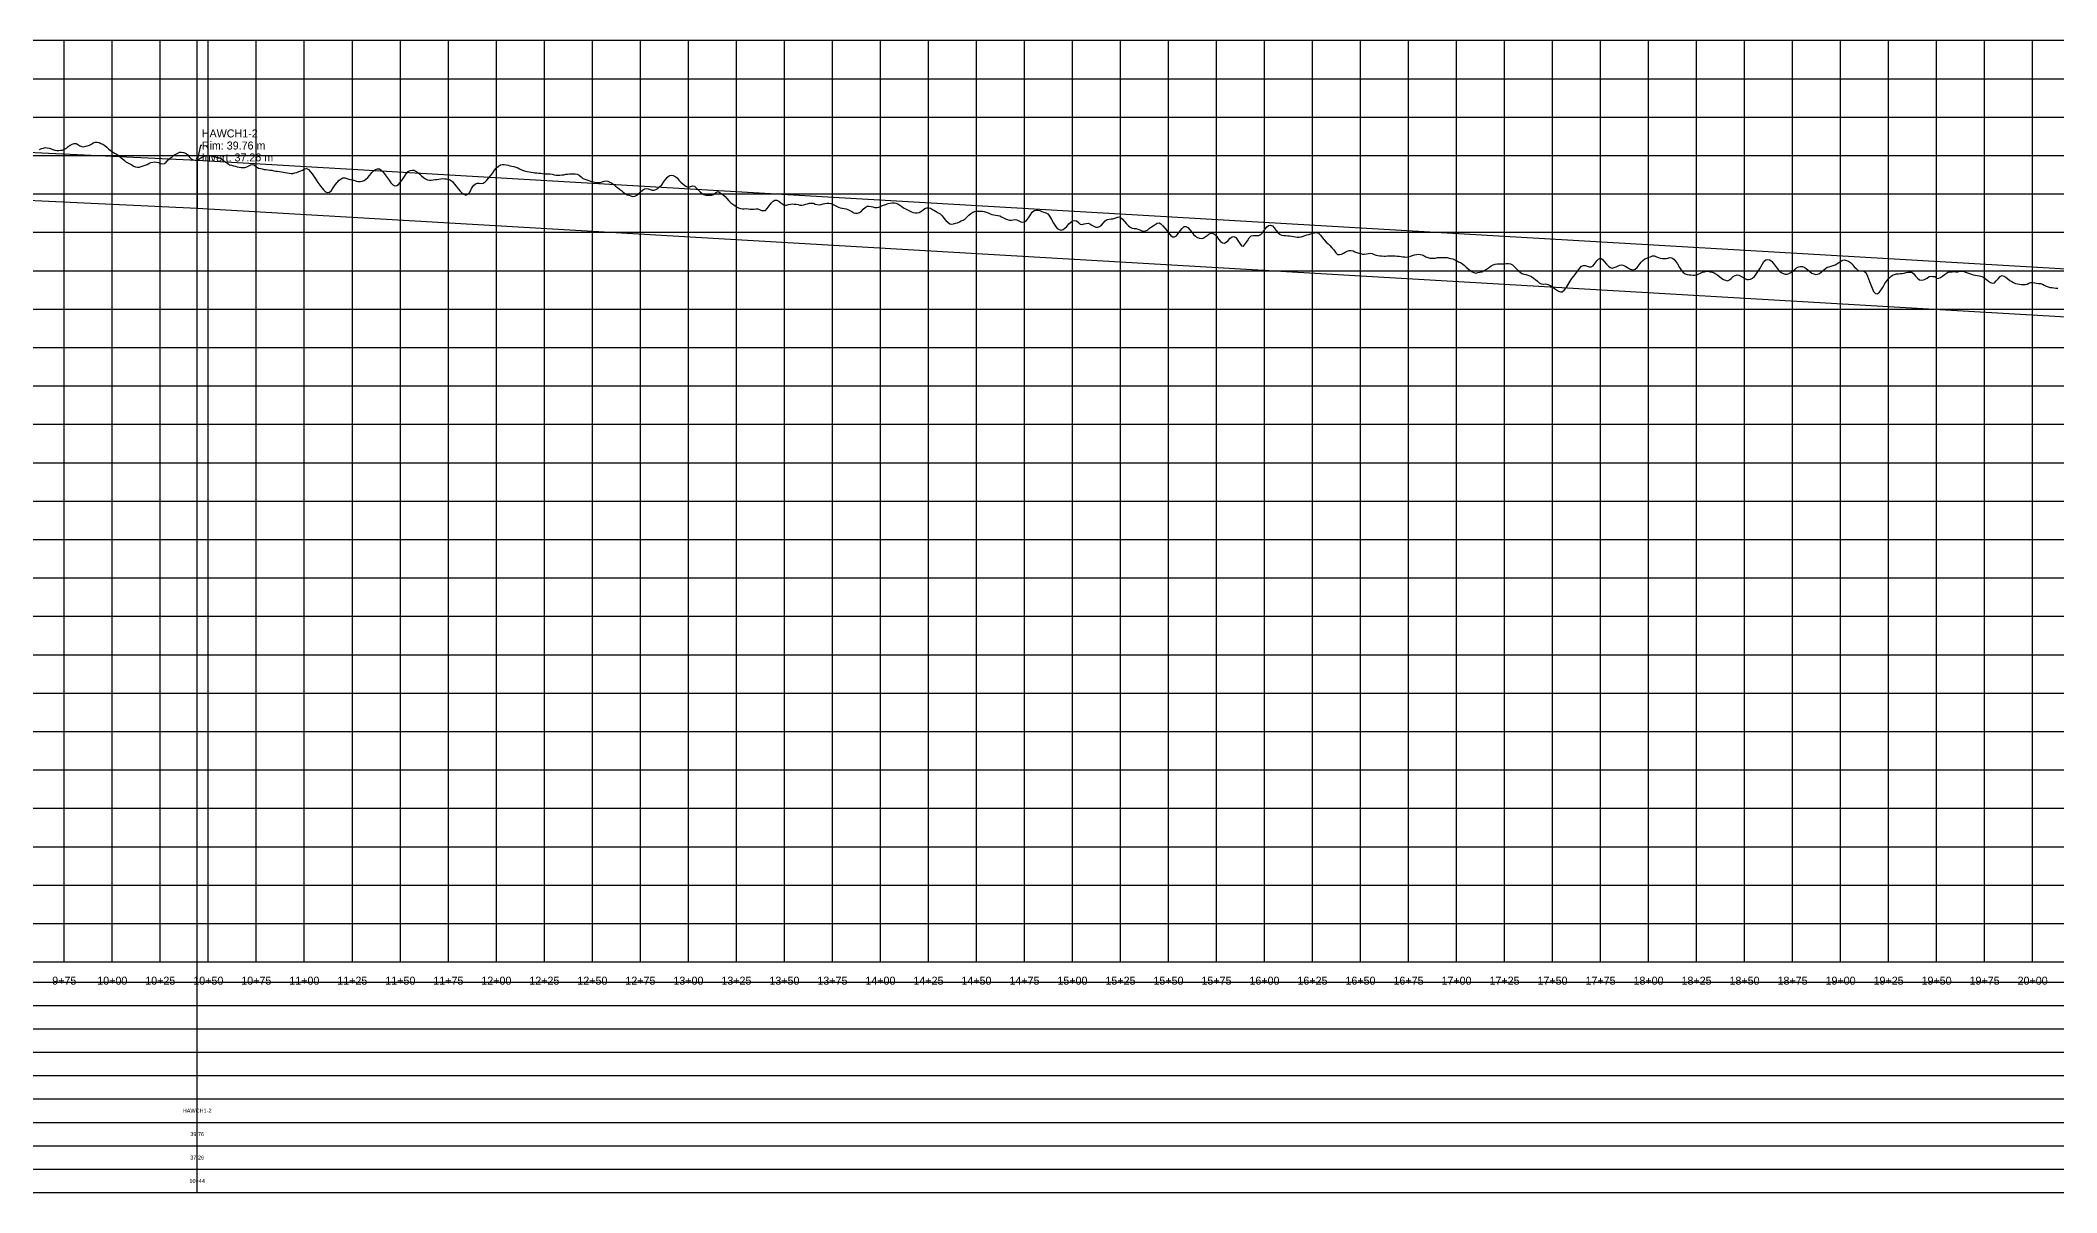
# Model space of a CAD drawing. Extents: x -64 to 8243, y -140 to 463.
# Drawn here: x 963 to 2013, y -140 to 460 of the extents above; entities that cross this region are included whole.
import ezdxf
from ezdxf.enums import TextEntityAlignment as Align

# ---------------------------------------------------------------- set-up
doc = ezdxf.new("R2010")
doc.units = 0
for name, color, linetype in [('Annotation', 7, 'Continuous'), ('Annotation_Table', 254, 'Continuous'), ('Crown', 7, 'Continuous'), ('Grid', 254, 'Continuous'), ('Grid_Text', 7, 'Continuous'), ('Ground_Elevation', 3, 'Continuous'), ('Hydraulic_Grade', 5, 'Continuous'), ('Invert', 7, 'Continuous'), ('Structure', 7, 'Continuous')]:
    doc.layers.add(name, color=color, linetype=linetype)

msp = doc.modelspace()

# ---------------------------------------------------------------- linework, layer by layer
at = {"layer": 'Annotation', "color": 0}
msp.add_lwpolyline([(1046.6, 405.2), (1045.9, 405.2), (1044.2, 397.6)], dxfattribs=at)
msp.add_lwpolyline([(1044.2, 397.6), (1044, 398.6), (1044.8, 398.4)], close=True, dxfattribs=at)
at = {"layer": 'Annotation_Table', "color": 254}
for points in [[(1044.2, -140.2), (1044.2, 460)], [(-25, -30.5), (8225, -30.5)], [(-25, -42.7), (8225, -42.7)], [(-25, -54.9), (8225, -54.9)], [(-25, -67.1), (8225, -67.1)], [(-25, -79.2), (8225, -79.2)], [(-25, -91.4), (8225, -91.4)], [(-25, -103.6), (8225, -103.6)], [(-25, -115.8), (8225, -115.8)], [(-25, -128), (8225, -128)], [(-25, -140.2), (8225, -140.2)]]:
    msp.add_lwpolyline(points, dxfattribs=at)
at = {"layer": 'Crown', "color": 0}
for points in [[(0, 446.8), (1044.2, 397.6)], [(1044.2, 397.6), (1044.2, 397.6)], [(1044.2, 397.6), (3134.1, 276.1)]]:
    msp.add_lwpolyline(points, dxfattribs=at)
at = {"layer": 'Grid', "color": 254}
for points in [[(-25, 460), (8225, 460)], [(975, -20), (975, 460)], [(1000, -20), (1000, 460)], [(1025, -20), (1025, 460)], [(1050, -20), (1050, 460)], [(1075, -20), (1075, 460)], [(1100, -20), (1100, 460)], [(1125, -20), (1125, 460)], [(1150, -20), (1150, 460)], [(1175, -20), (1175, 460)], [(1200, -20), (1200, 460)], [(1225, -20), (1225, 460)], [(1250, -20), (1250, 460)], [(1275, -20), (1275, 460)], [(1300, -20), (1300, 460)], [(1325, -20), (1325, 460)], [(1350, -20), (1350, 460)], [(1375, -20), (1375, 460)], [(1400, -20), (1400, 460)], [(1425, -20), (1425, 460)], [(1450, -20), (1450, 460)], [(1475, -20), (1475, 460)], [(1500, -20), (1500, 460)], [(1525, -20), (1525, 460)], [(1550, -20), (1550, 460)], [(1575, -20), (1575, 460)], [(1600, -20), (1600, 460)], [(1625, -20), (1625, 460)], [(1650, -20), (1650, 460)], [(1675, -20), (1675, 460)], [(1700, -20), (1700, 460)], [(1725, -20), (1725, 460)], [(1750, -20), (1750, 460)], [(1775, -20), (1775, 460)], [(1800, -20), (1800, 460)], [(1825, -20), (1825, 460)], [(1850, -20), (1850, 460)], [(1875, -20), (1875, 460)], [(1900, -20), (1900, 460)], [(1925, -20), (1925, 460)], [(1950, -20), (1950, 460)], [(1975, -20), (1975, 460)], [(2000, -20), (2000, 460)], [(-25, 440), (8225, 440)], [(-25, 420), (8225, 420)], [(-25, 400), (8225, 400)], [(-25, 380), (8225, 380)], [(-25, 360), (8225, 360)], [(-25, 340), (8225, 340)], [(-25, 320), (8225, 320)], [(-25, 300), (8225, 300)], [(-25, 280), (8225, 280)], [(-25, 260), (8225, 260)], [(-25, 240), (8225, 240)], [(-25, 220), (8225, 220)], [(-25, 200), (8225, 200)], [(-25, 180), (8225, 180)], [(-25, 160), (8225, 160)], [(-25, 140), (8225, 140)], [(-25, 120), (8225, 120)], [(-25, 100), (8225, 100)], [(-25, 80), (8225, 80)], [(-25, 60), (8225, 60)], [(-25, 40), (8225, 40)], [(-25, 20), (8225, 20)], [(-25, 0), (8225, 0)], [(-25, -20), (8225, -20)]]:
    msp.add_lwpolyline(points, dxfattribs=at)
at = {"layer": 'Ground_Elevation', "color": 3}
msp.add_lwpolyline([(962.1, 403.1), (963.1, 403.6), (964.1, 403.9), (965.1, 404.1), (966.1, 404), (967.1, 403.8), (968.1, 403.5), (969.1, 403.1), (970.1, 402.8), (971.1, 402.6), (972.1, 402.6), (973.1, 402.7), (974.1, 402.8), (975.1, 403.3), (976.1, 403.9), (977.1, 404.7), (978.1, 405.4), (979.1, 405.9), (980.1, 406.2), (981.1, 406.2), (982.1, 405.7), (983.1, 405.1), (984.1, 404.7), (985.1, 404.6), (986.1, 404.8), (987.1, 405.1), (988.1, 405.4), (989.1, 405.9), (990.1, 406.6), (991.1, 406.9), (992.1, 406.9), (993.1, 406.7), (994.1, 406.3), (995.1, 405.9), (996.1, 405.3), (997.1, 404.4), (998.1, 403.5), (999.1, 402.6), (1000.1, 401.9), (1001.1, 401.3), (1002.1, 400.8), (1003.1, 400.1), (1004.1, 399.2), (1005.1, 398.4), (1006.1, 397.6), (1007.1, 396.7), (1008.1, 396.2), (1009.1, 395.6), (1010.1, 395.1), (1011.1, 394.5), (1012.1, 394.1), (1013.1, 393.9), (1014.1, 393.9), (1015.1, 394.3), (1016.1, 394.7), (1017.1, 395), (1018.1, 395.4), (1019.1, 395.9), (1020.1, 396.3), (1021.1, 396.6), (1022.1, 396.7), (1023.1, 396.6), (1024.1, 396.3), (1025.1, 395.9), (1026.1, 395.7), (1027.1, 395.9), (1028.1, 396.6), (1029.1, 397.7), (1030.1, 398.6), (1031.1, 399.4), (1032.1, 400.1), (1033.1, 400.7), (1034.1, 401.3), (1035.1, 401.7), (1036.1, 401.8), (1037.1, 401.6), (1038.1, 401.3), (1039.1, 400.5), (1040.1, 399.3), (1041.1, 398.2), (1042.1, 397.7), (1043.1, 397.5), (1044.1, 397.6), (1045.1, 398.1), (1046.1, 398.8), (1047.1, 399.4), (1048.1, 399.8), (1049.1, 400), (1050.1, 400), (1051.1, 399.8), (1052.1, 399.6), (1053.1, 399.4), (1054.1, 399.1), (1055.1, 398.9), (1056.1, 398.7), (1057.1, 398.1), (1058.1, 397.3), (1059.1, 396.6), (1060.1, 395.8), (1061.1, 395.2), (1062.1, 395), (1063.1, 394.7), (1064.1, 394.4), (1065.1, 394.1), (1066.1, 393.9), (1067.1, 393.7), (1068.1, 393.7), (1069.1, 393.8), (1070.1, 394.1), (1071.1, 394.7), (1072.1, 395.2), (1073.1, 395.4), (1074.1, 394.9), (1075.1, 394.1), (1076.1, 393.4), (1077.1, 393.2), (1078.1, 393), (1079.1, 392.8), (1080.1, 392.7), (1081.1, 392.5), (1082.1, 392.4), (1083.1, 392.3), (1084.1, 392.1), (1085.1, 391.9), (1086.1, 391.8), (1087.1, 391.6), (1088.1, 391.5), (1089.1, 391.3), (1090.1, 391.1), (1091.1, 391), (1092.1, 390.8), (1093.1, 390.7), (1094.1, 390.7), (1095.1, 390.9), (1096.1, 391.1), (1097.1, 391.6), (1098.1, 392), (1099.1, 392.4), (1100.1, 393.1), (1101.1, 393.2), (1102.1, 392.7), (1103.1, 391.7), (1104.1, 390.4), (1105.1, 388.9), (1106.1, 387.3), (1107.1, 385.9), (1108.1, 384.5), (1109.1, 383.1), (1110.1, 381.9), (1111.1, 381.1), (1112.1, 380.7), (1113.1, 380.9), (1114.1, 381.8), (1115.1, 383.2), (1116.1, 384.7), (1117.1, 386), (1118.1, 387.1), (1119.1, 387.9), (1120.1, 388.3), (1121.1, 388.3), (1122.1, 388), (1123.1, 387.7), (1124.1, 387.5), (1125.1, 387.3), (1126.1, 387), (1127.1, 386.7), (1128.1, 386.5), (1129.1, 386.5), (1130.1, 386.7), (1131.1, 387), (1132.1, 387.6), (1133.1, 388.5), (1134.1, 389.8), (1135.1, 391.1), (1136.1, 392.1), (1137.1, 392.8), (1138.1, 393), (1139.1, 393), (1140.1, 392.3), (1141.1, 391.3), (1142.1, 389.9), (1143.1, 388.5), (1144.1, 387.1), (1145.1, 385.7), (1146.1, 384.7), (1147.1, 384.2), (1148.1, 384.3), (1149.1, 384.9), (1150.1, 386.1), (1151.1, 387.5), (1152.1, 389.1), (1153.1, 390.5), (1154.1, 391.6), (1155.1, 392.2), (1156.1, 392.4), (1157.1, 392.3), (1158.1, 391.9), (1159.1, 391.2), (1160.1, 390.3), (1161.1, 389.4), (1162.1, 388.6), (1163.1, 387.9), (1164.1, 387.4), (1165.1, 387.2), (1166.1, 387.1), (1167.1, 387.3), (1168.1, 387.5), (1169.1, 387.5), (1170.1, 387.6), (1171.1, 387.9), (1172.1, 388), (1173.1, 387.9), (1174.1, 387.9), (1175.1, 387.7), (1176.1, 387.2), (1177.1, 386.4), (1178.1, 385.3), (1179.1, 384.1), (1180.1, 382.7), (1181.1, 381.5), (1182.1, 380.5), (1183.1, 379.8), (1184.1, 379.4), (1185.1, 379.8), (1186.1, 380.9), (1187.1, 382.8), (1188.1, 384.4), (1189.1, 385.2), (1190.1, 385.6), (1191.1, 385.6), (1192.1, 385.4), (1193.1, 385.6), (1194.1, 386.3), (1195.1, 387.2), (1196.1, 388.4), (1197.1, 389.6), (1198.1, 390.9), (1199.1, 392.3), (1200.1, 393.5), (1201.1, 394.4), (1202.1, 395.1), (1203.1, 395.3), (1204.1, 395.3), (1205.1, 395.1), (1206.1, 394.9), (1207.1, 394.6), (1208.1, 394.4), (1209.1, 394.2), (1210.1, 393.9), (1211.1, 393.5), (1212.1, 393), (1213.1, 392.5), (1214.1, 392.2), (1215.1, 391.9), (1216.1, 391.7), (1217.1, 391.5), (1218.1, 391.4), (1219.1, 391.2), (1220.1, 391), (1221.1, 390.9), (1222.1, 390.8), (1223.1, 390.8), (1224.1, 390.6), (1225.1, 390.5), (1226.1, 390.5), (1227.1, 390.4), (1228.1, 390.4), (1229.1, 390.3), (1230.1, 390), (1231.1, 389.7), (1232.1, 389.7), (1233.1, 389.7), (1234.1, 389.9), (1235.1, 390), (1236.1, 390.2), (1237.1, 390.3), (1238.1, 390.4), (1239.1, 390.5), (1240.1, 390.5), (1241.1, 390.5), (1242.1, 390.3), (1243.1, 389.8), (1244.1, 388.9), (1245.1, 388.1), (1246.1, 387.7), (1247.1, 387.3), (1248.1, 387), (1249.1, 386.7), (1250.1, 386.4), (1251.1, 386.2), (1252.1, 386), (1253.1, 386), (1254.1, 386), (1255.1, 386.3), (1256.1, 386.6), (1257.1, 386.8), (1258.1, 386.6), (1259.1, 386.1), (1260.1, 385.6), (1261.1, 384.9), (1262.1, 384.1), (1263.1, 383.3), (1264.1, 382.5), (1265.1, 381.7), (1266.1, 380.9), (1267.1, 380.2), (1268.1, 379.6), (1269.1, 379.3), (1270.1, 379), (1271.1, 378.7), (1272.1, 378.8), (1273.1, 379.4), (1274.1, 380.1), (1275.1, 381.1), (1276.1, 381.9), (1277.1, 382.6), (1278.1, 382.9), (1279.1, 382.7), (1280.1, 382.3), (1281.1, 382), (1282.1, 381.9), (1283.1, 382.3), (1284.1, 382.9), (1285.1, 383.8), (1286.1, 384.8), (1287.1, 386.1), (1288.1, 387.5), (1289.1, 388.8), (1290.1, 389.6), (1291.1, 389.8), (1292.1, 389.6), (1293.1, 389.1), (1294.1, 388.3), (1295.1, 387.2), (1296.1, 386.1), (1297.1, 385.2), (1298.1, 384.4), (1299.1, 383.8), (1300.1, 383.6), (1301.1, 383.8), (1302.1, 384.2), (1303.1, 384.1), (1304.1, 383.2), (1305.1, 382.1), (1306.1, 381), (1307.1, 380.2), (1308.1, 379.7), (1309.1, 379.4), (1310.1, 379.3), (1311.1, 379.3), (1312.1, 379.3), (1313.1, 379.7), (1314.1, 380.6), (1315.1, 381.2), (1316.1, 380.9), (1317.1, 380.3), (1318.1, 379.6), (1319.1, 378.7), (1320.1, 377.6), (1321.1, 376.4), (1322.1, 375.4), (1323.1, 374.6), (1324.1, 374), (1325.1, 373.2), (1326.1, 372.7), (1327.1, 372.4), (1328.1, 372.3), (1329.1, 372.3), (1330.1, 372.4), (1331.1, 372.3), (1332.1, 372.1), (1333.1, 372), (1334.1, 372.1), (1335.1, 372.3), (1336.1, 372.3), (1337.1, 371.8), (1338.1, 371.4), (1339.1, 371.3), (1340.1, 371.4), (1341.1, 372.4), (1342.1, 373.8), (1343.1, 375.2), (1344.1, 376.3), (1345.1, 376.7), (1346.1, 376.7), (1347.1, 376.2), (1348.1, 375.4), (1349.1, 374.6), (1350.1, 374.1), (1351.1, 374.1), (1352.1, 374.4), (1353.1, 374.6), (1354.1, 374.8), (1355.1, 374.7), (1356.1, 374.6), (1357.1, 374.4), (1358.1, 374.1), (1359.1, 374.1), (1360.1, 374.3), (1361.1, 374.6), (1362.1, 374.8), (1363.1, 375.1), (1364.1, 375.2), (1365.1, 375.1), (1366.1, 374.7), (1367.1, 374.4), (1368.1, 374.3), (1369.1, 374.5), (1370.1, 374.8), (1371.1, 375), (1372.1, 375.1), (1373.1, 375.1), (1374.1, 375), (1375.1, 374.6), (1376.1, 374.2), (1377.1, 373.7), (1378.1, 373.1), (1379.1, 372.7), (1380.1, 372.6), (1381.1, 372.4), (1382.1, 372.2), (1383.1, 371.8), (1384.1, 371.3), (1385.1, 370.8), (1386.1, 370.2), (1387.1, 369.9), (1388.1, 369.9), (1389.1, 370.3), (1390.1, 371.1), (1391.1, 372.1), (1392.1, 373), (1393.1, 373.6), (1394.1, 373.7), (1395.1, 373.5), (1396.1, 373.2), (1397.1, 372.9), (1398.1, 372.9), (1399.1, 373.1), (1400.1, 373.4), (1401.1, 373.9), (1402.1, 374.3), (1403.1, 374.7), (1404.1, 375), (1405.1, 375.2), (1406.1, 375.3), (1407.1, 375.4), (1408.1, 375.2), (1409.1, 374.9), (1410.1, 374.2), (1411.1, 373.5), (1412.1, 372.8), (1413.1, 372.2), (1414.1, 371.7), (1415.1, 371.2), (1416.1, 370.6), (1417.1, 370.3), (1418.1, 370.2), (1419.1, 370.2), (1420.1, 370.4), (1421.1, 370.9), (1422.1, 371.6), (1423.1, 372.4), (1424.1, 372.8), (1425.1, 372.8), (1426.1, 372.5), (1427.1, 371.9), (1428.1, 371.4), (1429.1, 370.8), (1430.1, 370.2), (1431.1, 369.6), (1432.1, 368.6), (1433.1, 367.4), (1434.1, 366.2), (1435.1, 365.2), (1436.1, 364.5), (1437.1, 364.2), (1438.1, 364.4), (1439.1, 364.7), (1440.1, 365), (1441.1, 365.5), (1442.1, 365.9), (1443.1, 366.4), (1444.1, 367.1), (1445.1, 368), (1446.1, 368.9), (1447.1, 369.8), (1448.1, 370.5), (1449.1, 370.9), (1450.1, 371.1), (1451.1, 371.1), (1452.1, 371), (1453.1, 371), (1454.1, 370.9), (1455.1, 370.5), (1456.1, 370.1), (1457.1, 369.7), (1458.1, 369.3), (1459.1, 369.1), (1460.1, 369), (1461.1, 368.8), (1462.1, 368.6), (1463.1, 368.1), (1464.1, 367.5), (1465.1, 367), (1466.1, 366.6), (1467.1, 366.4), (1468.1, 366.4), (1469.1, 366.5), (1470.1, 366.6), (1471.1, 366.5), (1472.1, 366), (1473.1, 365.4), (1474.1, 365.2), (1475.1, 365.5), (1476.1, 366.2), (1477.1, 367.5), (1478.1, 369.1), (1479.1, 370.5), (1480.1, 371.4), (1481.1, 371.6), (1482.1, 371.6), (1483.1, 371.3), (1484.1, 370.9), (1485.1, 370.5), (1486.1, 370.1), (1487.1, 369.6), (1488.1, 368.4), (1489.1, 366.6), (1490.1, 364.8), (1491.1, 363.2), (1492.1, 362), (1493.1, 361.4), (1494.1, 361.1), (1495.1, 361.4), (1496.1, 362.1), (1497.1, 363.1), (1498.1, 364.4), (1499.1, 365.3), (1500.1, 365.9), (1501.1, 366.1), (1502.1, 365.9), (1503.1, 365.1), (1504.1, 364.3), (1505.1, 364.1), (1506.1, 364.4), (1507.1, 364.6), (1508.1, 364.7), (1509.1, 364.4), (1510.1, 363.8), (1511.1, 363.2), (1512.1, 362.7), (1513.1, 362.6), (1514.1, 363), (1515.1, 363.8), (1516.1, 365), (1517.1, 365.9), (1518.1, 366.6), (1519.1, 366.9), (1520.1, 367), (1521.1, 367.1), (1522.1, 367.4), (1523.1, 367.8), (1524.1, 368.1), (1525.1, 367.8), (1526.1, 366.9), (1527.1, 365.7), (1528.1, 364.5), (1529.1, 363.4), (1530.1, 362.6), (1531.1, 362.1), (1532.1, 361.9), (1533.1, 362), (1534.1, 361.7), (1535.1, 361.3), (1536.1, 360.8), (1537.1, 360.6), (1538.1, 360.7), (1539.1, 361.2), (1540.1, 362.1), (1541.1, 362.8), (1542.1, 363.4), (1543.1, 364.1), (1544.1, 364.7), (1545.1, 365), (1546.1, 364.5), (1547.1, 363.4), (1548.1, 362.1), (1549.1, 360.9), (1550.1, 359.7), (1551.1, 358.5), (1552.1, 357.7), (1553.1, 357.7), (1554.1, 358.2), (1555.1, 359.4), (1556.1, 360.8), (1557.1, 362), (1558.1, 363), (1559.1, 363.1), (1560.1, 362.5), (1561.1, 361.3), (1562.1, 360.1), (1563.1, 358.9), (1564.1, 358), (1565.1, 357.3), (1566.1, 356.9), (1567.1, 356.8), (1568.1, 357), (1569.1, 357.6), (1570.1, 358.3), (1571.1, 359.1), (1572.1, 359.5), (1573.1, 359.5), (1574.1, 358.9), (1575.1, 357.8), (1576.1, 356.5), (1577.1, 355.2), (1578.1, 354.6), (1579.1, 354.4), (1580.1, 354.8), (1581.1, 355.7), (1582.1, 356.9), (1583.1, 357.6), (1584.1, 357.9), (1585.1, 357.3), (1586.1, 355.8), (1587.1, 354.2), (1588.1, 352.9), (1589.1, 352.8), (1590.1, 354.1), (1591.1, 355.6), (1592.1, 357.2), (1593.1, 358.2), (1594.1, 358.4), (1595.1, 358.4), (1596.1, 358.4), (1597.1, 358.4), (1598.1, 358.9), (1599.1, 359.9), (1600.1, 361.4), (1601.1, 362.6), (1602.1, 363.5), (1603.1, 363.7), (1604.1, 363.3), (1605.1, 362.3), (1606.1, 360.9), (1607.1, 359.7), (1608.1, 358.9), (1609.1, 358.5), (1610.1, 358.4), (1611.1, 358.3), (1612.1, 358.2), (1613.1, 358.2), (1614.1, 358), (1615.1, 357.8), (1616.1, 357.6), (1617.1, 357.5), (1618.1, 357.5), (1619.1, 357.7), (1620.1, 358), (1621.1, 358.3), (1622.1, 358.7), (1623.1, 358.9), (1624.1, 359.2), (1625.1, 359.5), (1626.1, 359.7), (1627.1, 359.9), (1628.1, 359.5), (1629.1, 358.5), (1630.1, 357.3), (1631.1, 356), (1632.1, 354.9), (1633.1, 354), (1634.1, 353.1), (1635.1, 351.9), (1636.1, 350.8), (1637.1, 349.3), (1638.1, 348.5), (1639.1, 348.4), (1640.1, 348.6), (1641.1, 349.1), (1642.1, 349.7), (1643.1, 350.2), (1644.1, 350.6), (1645.1, 350.6), (1646.1, 350.3), (1647.1, 349.9), (1648.1, 349.5), (1649.1, 349.2), (1650.1, 348.9), (1651.1, 348.7), (1652.1, 348.7), (1653.1, 348.8), (1654.1, 349), (1655.1, 349.2), (1656.1, 348.9), (1657.1, 348.4), (1658.1, 348.1), (1659.1, 347.9), (1660.1, 347.8), (1661.1, 347.7), (1662.1, 347.6), (1663.1, 347.6), (1664.1, 347.7), (1665.1, 347.7), (1666.1, 347.7), (1667.1, 347.7), (1668.1, 347.7), (1669.1, 347.6), (1670.1, 347.5), (1671.1, 347.4), (1672.1, 347.3), (1673.1, 347.2), (1674.1, 347.1), (1675.1, 347.2), (1676.1, 347.6), (1677.1, 347.9), (1678.1, 348.2), (1679.1, 348.5), (1680.1, 348.6), (1681.1, 348.5), (1682.1, 348.2), (1683.1, 347.8), (1684.1, 347.3), (1685.1, 346.9), (1686.1, 346.6), (1687.1, 346.5), (1688.1, 346.5), (1689.1, 346.6), (1690.1, 346.8), (1691.1, 346.9), (1692.1, 346.9), (1693.1, 346.8), (1694.1, 346.8), (1695.1, 346.8), (1696.1, 346.6), (1697.1, 346.4), (1698.1, 346.1), (1699.1, 345.7), (1700.1, 345.2), (1701.1, 344.7), (1702.1, 344.2), (1703.1, 343.5), (1704.1, 342.8), (1705.1, 341.9), (1706.1, 341), (1707.1, 340.1), (1708.1, 339.4), (1709.1, 339), (1710.1, 338.8), (1711.1, 339), (1712.1, 339.2), (1713.1, 339.5), (1714.1, 339.9), (1715.1, 340.5), (1716.1, 341.2), (1717.1, 341.9), (1718.1, 342.5), (1719.1, 343), (1720.1, 343.4), (1721.1, 343.5), (1722.1, 343.5), (1723.1, 343.5), (1724.1, 343.6), (1725.1, 343.6), (1726.1, 343.8), (1727.1, 343.8), (1728.1, 343.5), (1729.1, 343), (1730.1, 342.2), (1731.1, 341.2), (1732.1, 340.1), (1733.1, 339.2), (1734.1, 338.5), (1735.1, 338.2), (1736.1, 338), (1737.1, 337.7), (1738.1, 337.4), (1739.1, 336.9), (1740.1, 336.2), (1741.1, 335.4), (1742.1, 334.5), (1743.1, 333.6), (1744.1, 333.2), (1745.1, 333), (1746.1, 333.1), (1747.1, 333), (1748.1, 332.6), (1749.1, 332.1), (1750.1, 331.5), (1751.1, 330.7), (1752.1, 330), (1753.1, 329.4), (1754.1, 329), (1755.1, 329), (1756.1, 329.8), (1757.1, 331), (1758.1, 332.9), (1759.1, 334.5), (1760.1, 335.9), (1761.1, 337.2), (1762.1, 338.5), (1763.1, 339.9), (1764.1, 341.2), (1765.1, 342.3), (1766.1, 342.7), (1767.1, 342.8), (1768.1, 342.4), (1769.1, 342.1), (1770.1, 342), (1771.1, 342.5), (1772.1, 343.7), (1773.1, 345.1), (1774.1, 346.2), (1775.1, 346.5), (1776.1, 345.9), (1777.1, 344.7), (1778.1, 343.4), (1779.1, 342.3), (1780.1, 341.6), (1781.1, 341.4), (1782.1, 341.6), (1783.1, 342.1), (1784.1, 342.6), (1785.1, 342.9), (1786.1, 343), (1787.1, 342.8), (1788.1, 342.2), (1789.1, 341.6), (1790.1, 341), (1791.1, 340.6), (1792.1, 340.5), (1793.1, 340.8), (1794.1, 341.6), (1795.1, 343), (1796.1, 344.4), (1797.1, 345.4), (1798.1, 346.1), (1799.1, 346.6), (1800.1, 347), (1801.1, 347.3), (1802.1, 347.7), (1803.1, 347.7), (1804.1, 347.3), (1805.1, 346.9), (1806.1, 346.6), (1807.1, 346.4), (1808.1, 346.3), (1809.1, 346.4), (1810.1, 346.6), (1811.1, 346.8), (1812.1, 346.7), (1813.1, 346), (1814.1, 345), (1815.1, 343.5), (1816.1, 341.7), (1817.1, 340.1), (1818.1, 339), (1819.1, 338.3), (1820.1, 338), (1821.1, 337.9), (1822.1, 337.8), (1823.1, 337.7), (1824.1, 337.7), (1825.1, 337.9), (1826.1, 338.3), (1827.1, 338.8), (1828.1, 339.2), (1829.1, 339.5), (1830.1, 339.7), (1831.1, 339.7), (1832.1, 339.5), (1833.1, 339.2), (1834.1, 338.9), (1835.1, 338.4), (1836.1, 337.6), (1837.1, 336.8), (1838.1, 336), (1839.1, 335.4), (1840.1, 335), (1841.1, 334.8), (1842.1, 335.3), (1843.1, 336), (1844.1, 336.9), (1845.1, 337.5), (1846.1, 337.8), (1847.1, 337.6), (1848.1, 337.2), (1849.1, 336.6), (1850.1, 336), (1851.1, 335.5), (1852.1, 335.4), (1853.1, 335.6), (1854.1, 336.1), (1855.1, 336.9), (1856.1, 338.2), (1857.1, 339.7), (1858.1, 341.4), (1859.1, 343.2), (1860.1, 344.8), (1861.1, 345.6), (1862.1, 345.9), (1863.1, 345.6), (1864.1, 344.9), (1865.1, 343.8), (1866.1, 342.3), (1867.1, 341), (1868.1, 339.9), (1869.1, 339.1), (1870.1, 338.5), (1871.1, 338.2), (1872.1, 338.2), (1873.1, 338.6), (1874.1, 339.1), (1875.1, 339.8), (1876.1, 340.6), (1877.1, 341.5), (1878.1, 342), (1879.1, 342.2), (1880.1, 342.2), (1881.1, 341.8), (1882.1, 341.1), (1883.1, 340.2), (1884.1, 339.4), (1885.1, 338.8), (1886.1, 338.4), (1887.1, 338.1), (1888.1, 338.2), (1889.1, 338.6), (1890.1, 339.4), (1891.1, 340.3), (1892.1, 341.2), (1893.1, 341.8), (1894.1, 342.1), (1895.1, 342.4), (1896.1, 342.7), (1897.1, 343.1), (1898.1, 343.5), (1899.1, 344.2), (1900.1, 344.9), (1901.1, 345.5), (1902.1, 345.6), (1903.1, 345.3), (1904.1, 344.9), (1905.1, 344.3), (1906.1, 343.4), (1907.1, 342.1), (1908.1, 341.1), (1909.1, 340.1), (1910.1, 339.9), (1911.1, 340), (1912.1, 339.8), (1913.1, 339.1), (1914.1, 337.1), (1915.1, 334.4), (1916.1, 331.7), (1917.1, 329.2), (1918.1, 328.1), (1919.1, 327.9), (1920.1, 328.6), (1921.1, 330), (1922.1, 331.6), (1923.1, 333.4), (1924.1, 334.8), (1925.1, 336), (1926.1, 337), (1927.1, 337.7), (1928.1, 338.1), (1929.1, 338.3), (1930.1, 338.4), (1931.1, 338.5), (1932.1, 338.6), (1933.1, 338.8), (1934.1, 339), (1935.1, 339.2), (1936.1, 339.3), (1937.1, 339.2), (1938.1, 338.4), (1939.1, 337.2), (1940.1, 336.1), (1941.1, 335.2), (1942.1, 335), (1943.1, 335.2), (1944.1, 335.6), (1945.1, 336.1), (1946.1, 336.9), (1947.1, 337.2), (1948.1, 337), (1949.1, 337), (1950.1, 335.9), (1951.1, 336.1), (1952.1, 336.5), (1953.1, 337.2), (1954.1, 338), (1955.1, 338.7), (1956.1, 339.2), (1957.1, 339.4), (1958.1, 339.5), (1959.1, 339.6), (1960.1, 339.5), (1961.1, 339.5), (1962.1, 339.8), (1963.1, 339.8), (1964.1, 339.6), (1965.1, 339.3), (1966.1, 338.9), (1967.1, 338.5), (1968.1, 338.2), (1969.1, 337.9), (1970.1, 337.7), (1971.1, 337.5), (1972.1, 337.4), (1973.1, 337.2), (1974.1, 336.8), (1975.1, 336.1), (1976.1, 335.3), (1977.1, 334.5), (1978.1, 333.8), (1979.1, 333.5), (1980.1, 333.7), (1981.1, 334.7), (1982.1, 335.8), (1983.1, 336.9), (1984.1, 337.5), (1985.1, 337.2), (1986.1, 336.6), (1987.1, 335.7), (1988.1, 334.9), (1989.1, 334.3), (1990.1, 333.9), (1991.1, 333.4), (1992.1, 333.2), (1993.1, 333), (1994.1, 332.9), (1995.1, 332.9), (1996.1, 332.9), (1997.1, 333), (1998.1, 333.5), (1999.1, 333.8), (2000.1, 333.9), (2001.1, 333.7), (2002.1, 333.5), (2003.1, 333.4), (2004.1, 333.3), (2005.1, 333), (2006.1, 332.5), (2007.1, 332), (2008.1, 331.6), (2009.1, 331.3), (2010.1, 331.2), (2011.1, 331), (2012.1, 330.9), (2013.1, 330.9)], dxfattribs=at)
at = {"layer": 'Hydraulic_Grade', "color": 5}
for points in [[(0, 421.8), (1044.2, 372.6)], [(1044.2, 372.6), (1044.2, 372.6)], [(1044.2, 372.6), (3134.1, 251.1)]]:
    msp.add_lwpolyline(points, dxfattribs=at)
at = {"layer": 'Invert', "color": 0}
for points in [[(0, 421.8), (1044.2, 372.6)], [(1044.2, 372.6), (1044.2, 372.6)], [(1044.2, 372.6), (3134.1, 251.1)]]:
    msp.add_lwpolyline(points, dxfattribs=at)
at = {"layer": 'Structure', "color": 0}
msp.add_lwpolyline([(1044.2, 397.6), (1044.2, 372.6)], dxfattribs=at)
msp.add_lwpolyline([(1044.2, 397.6), (1044.2, 372.6)], dxfattribs=at)

# ---------------------------------------------------------------- texts
at = {"layer": 'Annotation', "color": 0}
for s, height, p in [('HAWCH1-2', 4.17, (1046.6, 411.5)), ('Rim: 39.76 m', 4.167, (1046.6, 405.2)), ('Invert: 37.26 m', 4.167, (1046.6, 399))]:
    msp.add_text(s, height=height, dxfattribs=at).set_placement(p, align=Align.MIDDLE_LEFT)
at = {"layer": 'Annotation_Table', "color": 0}
for s, p in [('HAWCH1-2', (1044.2, -97.5)), ('39.76', (1044.2, -109.7)), ('37.26', (1044.2, -121.9)), ('10+44', (1044.2, -134.1))]:
    msp.add_text(s, height=2.08, dxfattribs=at).set_placement(p, align=Align.MIDDLE_CENTER)
at = {"layer": 'Grid_Text', "color": 0}
for s, p in [('9+75', (975, -27.7)), ('10+00', (1000, -27.7)), ('10+25', (1025, -27.7)), ('10+50', (1050, -27.7)), ('10+75', (1075, -27.7)), ('11+00', (1100, -27.7)), ('11+25', (1125, -27.7)), ('11+50', (1150, -27.7)), ('11+75', (1175, -27.7)), ('12+00', (1200, -27.7)), ('12+25', (1225, -27.7)), ('12+50', (1250, -27.7)), ('12+75', (1275, -27.7)), ('13+00', (1300, -27.7)), ('13+25', (1325, -27.7)), ('13+50', (1350, -27.7)), ('13+75', (1375, -27.7)), ('14+00', (1400, -27.7)), ('14+25', (1425, -27.7)), ('14+50', (1450, -27.7)), ('14+75', (1475, -27.7)), ('15+00', (1500, -27.7)), ('15+25', (1525, -27.7)), ('15+50', (1550, -27.7)), ('15+75', (1575, -27.7)), ('16+00', (1600, -27.7)), ('16+25', (1625, -27.7)), ('16+50', (1650, -27.7)), ('16+75', (1675, -27.7)), ('17+00', (1700, -27.7)), ('17+25', (1725, -27.7)), ('17+50', (1750, -27.7)), ('17+75', (1775, -27.7)), ('18+00', (1800, -27.7)), ('18+25', (1825, -27.7)), ('18+50', (1850, -27.7)), ('18+75', (1875, -27.7)), ('19+00', (1900, -27.7)), ('19+25', (1925, -27.7)), ('19+50', (1950, -27.7)), ('19+75', (1975, -27.7)), ('20+00', (2000, -27.7))]:
    msp.add_text(s, height=4.17, dxfattribs=at).set_placement(p, align=Align.TOP_CENTER)

doc.saveas('drawing.dxf')
